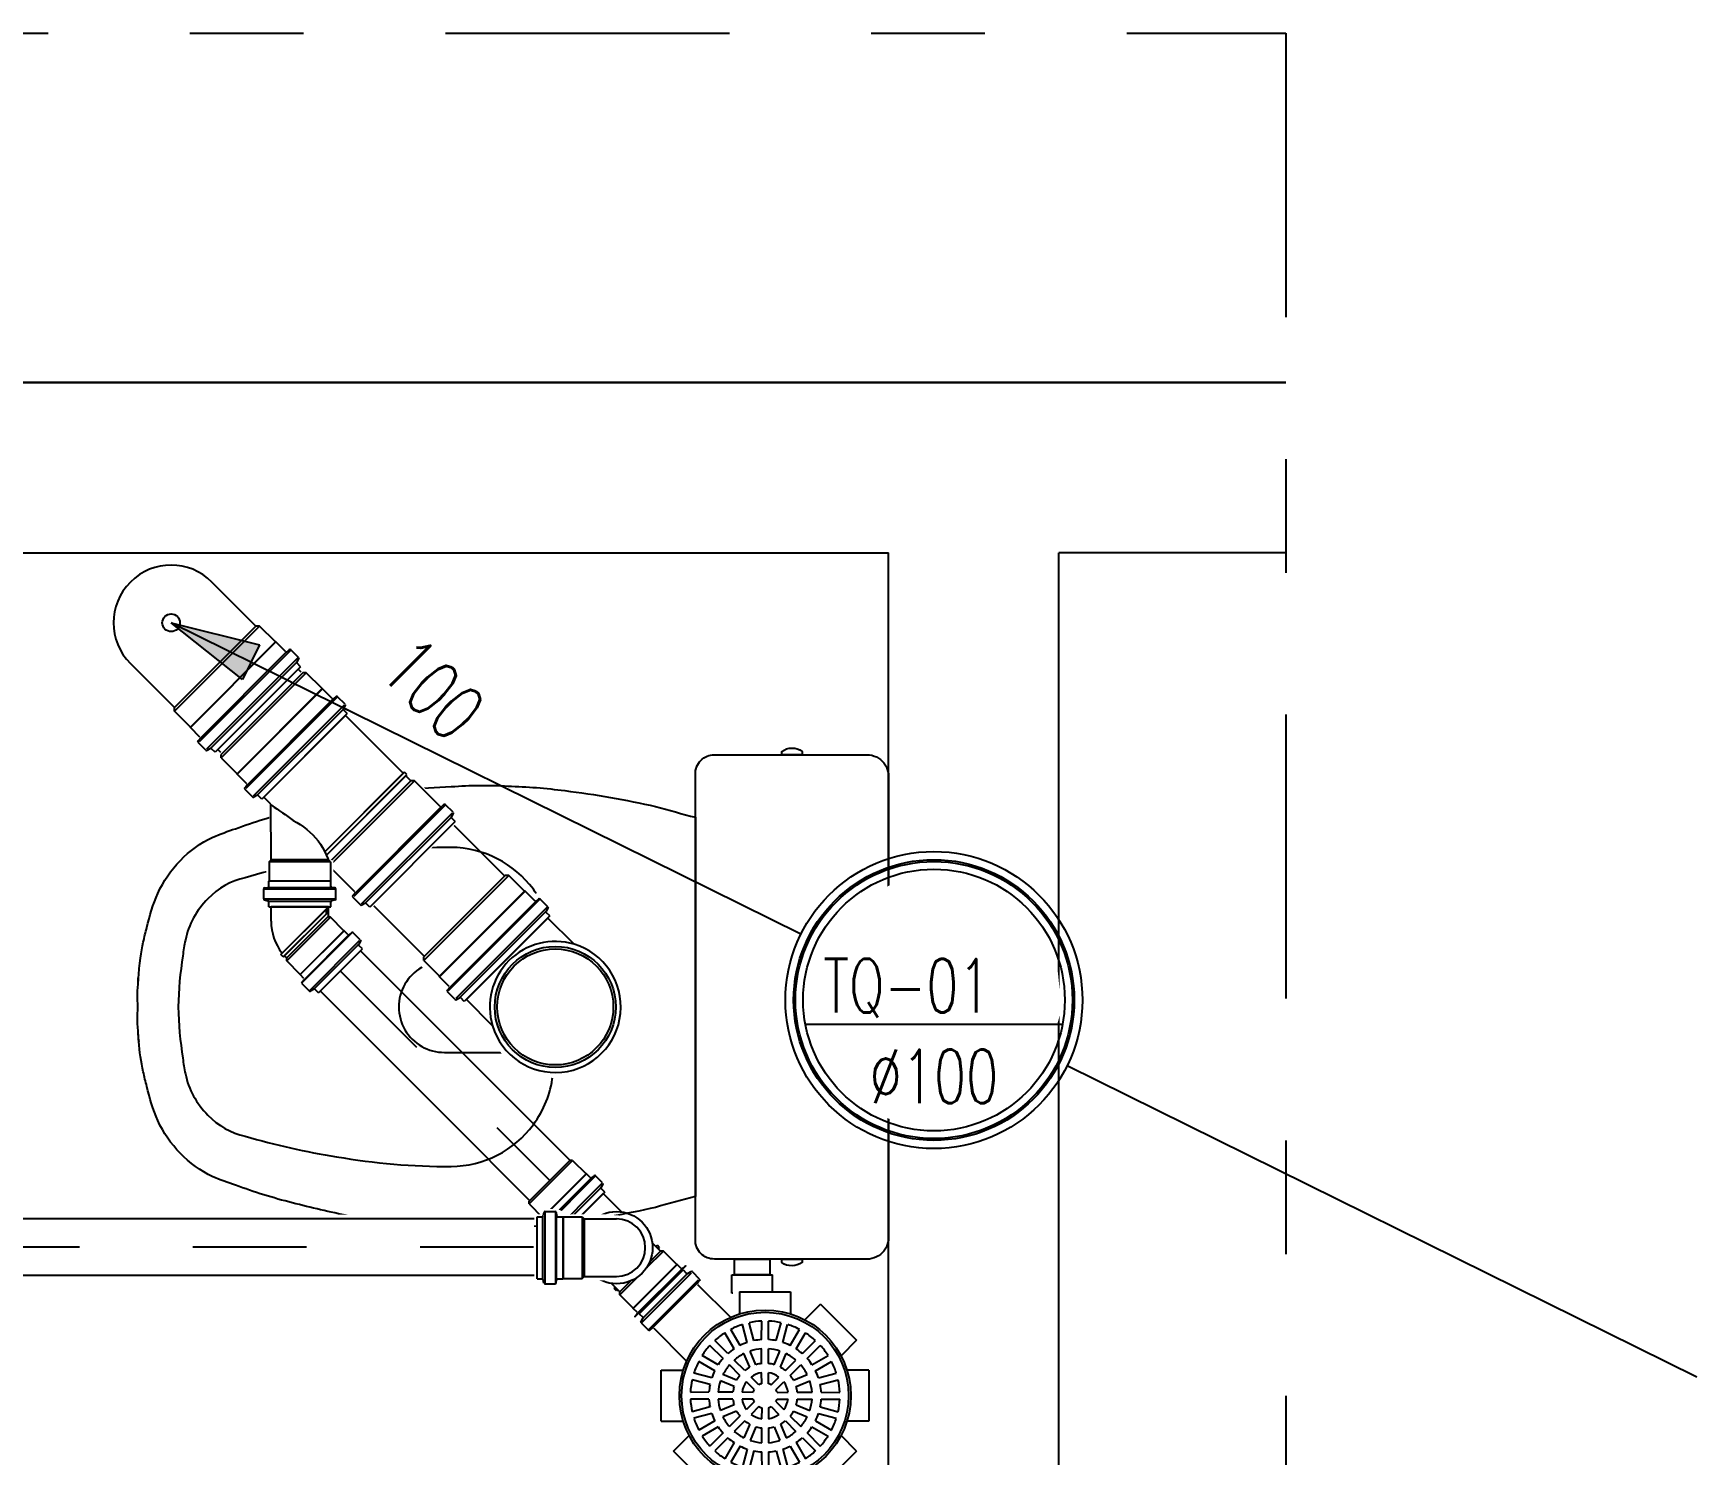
# Model space of a CAD drawing. Header units: inches. Extents: x 542787 to 543192, y 9574025 to 9574373.
# Drawn here: x 542830.142 to 542831.607, y 9574174.814 to 9574176.066 of the extents above; entities that cross this region are included whole.
import ezdxf
from ezdxf.enums import TextEntityAlignment as Align

# ---------------------------------------------------------------- set-up
doc = ezdxf.new("R2010")
doc.units = ezdxf.units.IN
doc.header["$MEASUREMENT"] = 0
doc.linetypes.add('DASHDOT', pattern=[1, 0.5, -0.25, 0, -0.25])
doc.linetypes.add('DASHDOT2', pattern=[0.5, 0.25, -0.125, 0, -0.125])
for name, color, linetype in [('CERCADURA', 7, 'Continuous'), ('EIXO', 8, 'Continuous'), ('I-ARQ', 8, 'Continuous'), ('I-ESGOTO', 6, 'Continuous'), ('I-NORMO_INST', 4, 'Continuous'), ('TINTERNO', 8, 'Continuous')]:
    doc.layers.add(name, color=color, linetype=linetype)
doc.styles.add('125', font='ROMANS.SHX', dxfattribs={"width": 0.7, "height": 0.25})
doc.styles.add('25', font='ROMANS.SHX', dxfattribs={"width": 0.7, "height": 0.05})
doc.styles.add('50', font='ROMANS.SHX', dxfattribs={"width": 0.7, "height": 0.1})

# ---------------------------------------------------------------- blocks, each defined once
blk = doc.blocks.new('*U243')
at = {"color": 2}
blk.add_wipeout([(0.0201, -0.0201), (-0.286, -0.3263), (-0.3263, -0.286), (-0.0201, 0.0201)], dxfattribs=at)
for p, q in [((-0.0177, 0.0177), (-0.3239, -0.2885)), ((0.0177, -0.0177), (-0.2885, -0.3239))]:
    blk.add_line(p, q)
at = {"layer": 'EIXO', "linetype": 'DASHDOT', "ltscale": 0.01}
blk.add_line((0, 0), (-0.3062, -0.3062), dxfattribs=at)
blk = doc.blocks.new('*U153')
at = {"color": 2}
blk.add_wipeout([(0.0582, 0.0104), (0.0542, 0.0099), (0.0524, 0.011), (0.0484, 0.007), (0.047, 0.0084), (0.0331, -0.0055), (0.0245, -0.025), (0.0037, -0.0349), (0.0046, -0.0361), (-0.0004, -0.0411), (-0.0013, -0.0405), (-0.0013, -0.0424), (-0.0131, -0.0543), (-0.0131, -0.0546), (-0.0163, -0.0577), (-0.0154, -0.0588), (-0.0155, -0.0633), (-0.0217, -0.0695), (-0.0257, -0.07), (-0.0275, -0.0689), (-0.0299, -0.0713), (-0.0718, -0.0294), (-0.0695, -0.027), (-0.0705, -0.0252), (-0.07, -0.0212), (-0.0638, -0.015), (-0.0593, -0.0148), (-0.0582, -0.0158), (-0.054, -0.0115), (-0.0538, -0.0117), (-0.0429, -0.0007), (-0.041, -0.0007), (-0.0417, 0.0001), (-0.0366, 0.0051), (-0.0354, 0.0042), (-0.0266, 0.024), (-0.006, 0.0336), (0.0079, 0.0475), (0.0064, 0.0489), (0.0104, 0.0529), (0.0094, 0.0547), (0.0099, 0.0587), (0.0161, 0.0649), (0.0206, 0.0651), (0.0217, 0.0641), (0.0248, 0.0673), (0.0252, 0.0673), (0.037, 0.0791), (0.0398, 0.0775), (0.077, 0.0403), (0.0786, 0.0375), (0.0668, 0.0257), (0.0668, 0.0253), (0.0636, 0.0222), (0.0646, 0.0211), (0.0644, 0.0166)], dxfattribs=at)
for p, q in [((0.038, 0.0768), (0.0261, 0.065)), ((0.038, 0.0768), (0.0405, 0.0768)), ((0.0763, 0.041), (0.0405, 0.0768)), ((0.0116, 0.057), (0.0178, 0.0632)), ((0.062, 0.019), (0.0185, 0.0625)), ((0.0191, 0.0633), (0.0211, 0.0616)), ((0.0225, 0.0617), (0.0258, 0.065)), ((0.0258, 0.065), (0.0261, 0.065)), ((-0.0049, 0.0314), (0.0111, 0.0475)), ((0.0097, 0.0489), (0.0128, 0.052)), ((0.0484, 0.0102), (0.0097, 0.0489)), ((0.0114, 0.0558), (0.0129, 0.0532)), ((0.0558, 0.0128), (0.0123, 0.0563)), ((0.0763, 0.0385), (0.0645, 0.0266)), ((0.0763, 0.0385), (0.0763, 0.041)), ((0.0565, 0.0121), (0.0627, 0.0183)), ((0.0628, 0.0196), (0.0611, 0.0216)), ((0.0612, 0.023), (0.0645, 0.0263)), ((0.0645, 0.0263), (0.0645, 0.0266)), ((-0.0394, -0.003), (-0.0321, 0.0043)), ((-0.0385, -0.0001), (-0.0365, 0.002)), ((-0.0353, 0.0011), (-0.0365, 0.002)), ((0.0309, -0.0044), (0.047, 0.0116)), ((0.0484, 0.0102), (0.0515, 0.0133)), ((0.0553, 0.0119), (0.0527, 0.0134)), ((-0.0538, -0.0149), (-0.042, -0.003)), ((-0.042, -0.003), (-0.0265, -0.0185)), ((-0.042, -0.003), (-0.0394, -0.003)), ((-0.0376, -0.0012), (-0.0385, -0.0001)), ((-0.0702, -0.031), (-0.0671, -0.0279)), ((-0.0685, -0.0241), (-0.067, -0.0267)), ((-0.0683, -0.0229), (-0.0621, -0.0167)), ((-0.0241, -0.0671), (-0.0676, -0.0236)), ((-0.0174, -0.0604), (-0.0609, -0.0169)), ((-0.0608, -0.0166), (-0.0588, -0.0183)), ((-0.0574, -0.0182), (-0.0541, -0.0149)), ((-0.0154, -0.0536), (-0.0541, -0.0149)), ((-0.0541, -0.0149), (-0.0538, -0.0149)), ((-0.0036, -0.0414), (-0.019, -0.026)), ((-0.0315, -0.0697), (-0.0702, -0.031)), ((-0.0154, -0.0533), (-0.0036, -0.0414)), ((-0.0036, -0.0389), (0.0038, -0.0316)), ((-0.0036, -0.0414), (-0.0036, -0.0389)), ((-0.0017, -0.0371), (-0.0006, -0.038)), ((-0.0006, -0.038), (0.0015, -0.036)), ((0.0005, -0.0348), (0.0015, -0.036)), ((-0.0171, -0.0603), (-0.0188, -0.0583)), ((-0.0187, -0.0569), (-0.0154, -0.0536)), ((-0.0154, -0.0536), (-0.0154, -0.0533)), ((-0.0315, -0.0697), (-0.0284, -0.0666)), ((-0.0246, -0.068), (-0.0272, -0.0665)), ((-0.0234, -0.0678), (-0.0172, -0.0616))]:
    blk.add_line(p, q)
at = {"color": 8}
for p, q in [((0.038, 0.0768), (0.0763, 0.0385)), ((0.0605, 0.0223), (0.0218, 0.061)), ((0.0258, 0.065), (0.0645, 0.0263)), ((0.0645, 0.0266), (0.0261, 0.065)), ((0.047, 0.0116), (0.0111, 0.0475)), ((0.052, 0.0138), (0.0133, 0.0525)), ((-0.0394, -0.003), (-0.0298, -0.0127)), ((-0.0279, -0.0661), (-0.0666, -0.0274)), ((-0.0194, -0.0576), (-0.0581, -0.0189)), ((-0.0154, -0.0533), (-0.0538, -0.0149)), ((-0.0036, -0.0389), (-0.0132, -0.0293))]:
    blk.add_line(p, q, dxfattribs=at)
blk.add_lwpolyline([(-0.0072, 0.0298), (-0.0072, 0.0298, 0.174705)], format="xyb")
for radius in [0.0318, 0.0256]:
    blk.add_circle((-0.0006, -0.0001), radius)
blk.add_circle((-0.0006, -0.0001), 0.0273, dxfattribs=at)
for centre, start, end in [((0.0185, 0.0625), 50, 135), ((0.0218, 0.0624), 230, 315), ((0.0123, 0.0563), 135, 210), ((0.0121, 0.0527), 315, 30), ((0.0619, 0.0223), 135, 220), ((0.062, 0.019), 315, 40), ((0.0522, 0.0126), 60, 135), ((0.0558, 0.0128), 240, 315), ((-0.0676, -0.0236), 135, 210), ((-0.0678, -0.0272), 315, 30), ((-0.0614, -0.0174), 50, 135), ((-0.0581, -0.0175), 230, 315), ((-0.018, -0.0576), 135, 220), ((-0.0277, -0.0673), 60, 135), ((-0.0241, -0.0671), 240, 315), ((-0.0179, -0.0609), 315, 40)]:
    blk.add_arc(centre, 0.001, start, end)
blk = doc.blocks.new('*U238')
at = {"color": 2}
blk.add_wipeout([(-0.0403, 0.0403), (0.3005, 0.381), (0.381, 0.3005), (0.0403, -0.0403)], dxfattribs=at)
for p, q in [((-0.0354, 0.0354), (0.3054, 0.3761)), ((0.0354, -0.0354), (0.3761, 0.3054))]:
    blk.add_line(p, q)
at = {"layer": 'EIXO', "linetype": 'DASHDOT', "ltscale": 0.01}
blk.add_line((0, 0), (0.3407, 0.3407), dxfattribs=at)
blk = doc.blocks.new('Cxaclop')
for p, q in [((0.2012, 0), (-0.2012, 0)), ((-0.222, -0.0208), (-0.222, -0.1533)), ((0.222, -0.1533), (0.222, -0.0208)), ((-0.205, -0.17), (0.205, -0.17))]:
    blk.add_line(p, q)
at = {"color": 0, "linetype": 'ByBlock'}
for p, q in [((-0.252, -0.102), (-0.236, -0.102)), ((-0.252, -0.102), (-0.252, -0.138)), ((-0.236, -0.138), (-0.236, -0.102)), ((-0.252, -0.138), (-0.236, -0.138))]:
    blk.add_line(p, q, dxfattribs=at)
for points in [[(-0.2249, -0.076, 0.197763), (-0.2251, -0.0761, 0.15883), (-0.228, -0.0849, 0.161377), (-0.2251, -0.0939, 0.197763), (-0.2249, -0.094), (-0.222, -0.094), (-0.222, -0.076)], [(0.222, -0.076), (0.222, -0.094), (0.2249, -0.094, 0.197763), (0.2251, -0.0939, 0.161404), (0.228, -0.0849, 0.158802), (0.2251, -0.0761, 0.197763), (0.2249, -0.076)]]:
    blk.add_lwpolyline(points, format="xyb", close=True, dxfattribs=at)
blk.add_lwpolyline([(-0.236, -0.1045), (-0.236, -0.1355), (-0.222, -0.1355), (-0.222, -0.1045)], close=True, dxfattribs=at)
for points in [[(-0.167, -0.17, -0.003882), (-0.1765, -0.205, 0.024258), (-0.1905, -0.285, 0.02486), (-0.1945, -0.335, 0.033324), (-0.194, -0.385, 0.02486), (-0.191, -0.425, 0.012268), (-0.184, -0.475, 0.015806), (-0.1725, -0.525, 0.026699), (-0.157, -0.575, 0.021919), (-0.1495, -0.595, 0.174675), (-0.1, -0.6435, 0.045452), (-0.07, -0.653, 0.022856), (-0.0571, -0.6562, 0.041289), (-0.0304, -0.6602, 0.039166), (-0.0247, -0.6606, 0.012899), (-0.0228, -0.6606, 0.04333), (0, -0.661, 0.04333), (0.0228, -0.6606, 0.052091), (0.0304, -0.6602, 0.041289), (0.0571, -0.6562, 0.022856), (0.07, -0.653, 0.045452), (0.1, -0.6435, 0.174675), (0.1495, -0.595, 0.021919), (0.157, -0.575, 0.026699), (0.1725, -0.525, 0.015806), (0.184, -0.475, 0.012268), (0.191, -0.425, 0.02486), (0.194, -0.385, 0.033324), (0.1945, -0.335, 0.02486), (0.1905, -0.285, 0.024258), (0.1765, -0.205, -0.003882), (0.167, -0.17)], [(0.1036, -0.3127, -0.234638), (0.1405, -0.385, -0.044666), (0.1319, -0.486, -0.031515), (0.1138, -0.5665, -0.151063), (0.0952, -0.5993, -0.148094), (0.0588, -0.6192, -0.031073), (0.0451, -0.6214, -0.035055), (0, -0.6255, -0.035055), (-0.0451, -0.6214, -0.031073), (-0.0588, -0.6192, -0.148094), (-0.0952, -0.5993, -0.151063), (-0.1138, -0.5665, -0.031515), (-0.1319, -0.486, -0.044666), (-0.1405, -0.385, -0.234638), (-0.1036, -0.3127, -0.129345), (-0.0608, -0.2956, -0.041331), (0, -0.291, -0.041331), (0.0608, -0.2956, -0.129345)]]:
    blk.add_lwpolyline(points, format="xyb", close=True)
blk.add_lwpolyline([(0.04, -0.326), (0.04, -0.3912, -1.002091), (-0.04, -0.391), (-0.04, -0.326, -0.054282), (0, -0.3216, -0.054282), (0.04, -0.326, 1.56536)], format="xyb", dxfattribs=at)
for centre, radius, start, end in [((-0.2031, -0.0189), 0.019, 84.255, 185.745), ((0.2031, -0.0189), 0.019, 354.255, 95.745), ((-0.2056, -0.1536), 0.0164, 178.7026, 272.174), ((0.2056, -0.1536), 0.0164, 267.826, 1.2974)]:
    blk.add_arc(centre, radius, start, end)
blk = doc.blocks.new('*U231')
at = {"color": 1, "style": '25'}
for tag, flags, p in [('MARCA', 1, (0, -0.1877)), ('QUANT.', 3, (0, -0.2718))]:
    blk.add_attdef(tag, text='', height=0.05, dxfattribs=dict(at, flags=flags)).set_placement(p, align=Align.CENTER)
at = {"color": 2}
blk.add_wipeout([(0.0266, 0.0475), (0.0187, 0.0516), (0.0119, 0.0541), (0.0056, 0.0556), (-0.0025, 0.0566), (-0.0067, 0.0566), (-0.0171, 0.0557), (-0.0239, 0.0525), (-0.0294, 0.0494), (-0.035, 0.0456), (-0.0428, 0.039), (-0.0483, 0.0328), (-0.0543, 0.0255), (-0.0606, 0.0192), (-0.0656, 0.0133), (-0.0747, 0.0042), (-0.0765, 0.0059), (-0.1006, -0.0182), (-0.1037, -0.0151), (-0.1186, -0.03), (-0.1155, -0.0331), (-0.1162, -0.0339), (-0.1162, -0.0342), (-0.1173, -0.0353), (-0.1138, -0.039), (-0.039, -0.1138), (-0.0353, -0.1173), (-0.0342, -0.1162), (-0.0339, -0.1162), (-0.0331, -0.1155), (-0.03, -0.1186), (-0.0151, -0.1037), (-0.0182, -0.1006), (0.0059, -0.0765), (0.0042, -0.0747), (0.0133, -0.0656), (0.0192, -0.0606), (0.0255, -0.0543), (0.0328, -0.0483), (0.039, -0.0428), (0.0456, -0.035), (0.0494, -0.0294), (0.0525, -0.0239), (0.0557, -0.0171), (0.0567, -0.0058), (0.0557, 0.0049), (0.0537, 0.0131), (0.0508, 0.0205), (0.0477, 0.0263), (0.0435, 0.0325), (0.0383, 0.0383), (0.0325, 0.0434)], dxfattribs=at)
for p, q in [((-0.0747, -0.0029), (-0.0359, 0.0359)), ((-0.0918, -0.0169), (-0.0778, -0.0029)), ((-0.0029, -0.0778), (-0.0778, -0.0029)), ((-0.0778, -0.0029), (-0.0747, -0.0029)), ((-0.1121, -0.0305), (-0.1054, -0.0239)), ((-0.0246, -0.1047), (-0.1047, -0.0246)), ((-0.104, -0.0238), (-0.1021, -0.0255)), ((-0.1007, -0.0254), (-0.0922, -0.0169)), ((-0.0169, -0.0922), (-0.0922, -0.0169)), ((-0.0922, -0.0169), (-0.0918, -0.0169)), ((-0.114, -0.0387), (-0.1109, -0.0356)), ((-0.0387, -0.114), (-0.114, -0.0387)), ((-0.1122, -0.0317), (-0.1107, -0.0344)), ((-0.0312, -0.1114), (-0.1114, -0.0312)), ((-0.0029, -0.0747), (0.0359, -0.0359)), ((-0.0169, -0.0918), (-0.0029, -0.0778)), ((-0.0029, -0.0778), (-0.0029, -0.0747)), ((-0.0238, -0.104), (-0.0255, -0.1021)), ((-0.0254, -0.1007), (-0.0169, -0.0922)), ((-0.0169, -0.0922), (-0.0169, -0.0918)), ((-0.0387, -0.114), (-0.0356, -0.1109)), ((-0.0317, -0.1122), (-0.0344, -0.1107)), ((-0.0305, -0.1121), (-0.0239, -0.1054))]:
    blk.add_line(p, q)
for centre, radius, start, end in [((0, 0), 0.0508, 315, 135), ((-0.1047, -0.0246), 0.001, 50, 135), ((-0.1014, -0.0247), 0.001, 230, 315), ((-0.1114, -0.0312), 0.001, 135, 210), ((-0.1116, -0.0349), 0.001, 315, 30), ((-0.0247, -0.1014), 0.001, 135, 220), ((-0.0349, -0.1116), 0.001, 60, 135), ((-0.0312, -0.1114), 0.001, 240, 315), ((-0.0246, -0.1047), 0.001, 315, 40)]:
    blk.add_arc(centre, radius, start, end)
at = {"layer": 'TINTERNO'}
for p, q in [((-0.0029, -0.0747), (-0.0747, -0.0029)), ((-0.026, -0.1014), (-0.1014, -0.026)), ((-0.0169, -0.0918), (-0.0918, -0.0169)), ((-0.035, -0.1103), (-0.1103, -0.035))]:
    blk.add_line(p, q, dxfattribs=at)
at = {"color": 1, "style": '25', "flags": 1}
blk.add_attdef('DESCRICAO', text='', height=0.05, dxfattribs=at).set_placement((0, -0.1085), align=Align.CENTER)
blk = doc.blocks.new('*U194')
at = {"color": 1, "style": '25'}
for tag, flags, p in [('MARCA', 1, (0, -0.1877)), ('QUANT.', 3, (0, -0.2718))]:
    blk.add_attdef(tag, text='', height=0.05, dxfattribs=dict(at, flags=flags)).set_placement(p, align=Align.CENTER)
at = {"color": 2}
blk.add_wipeout([(0.014, 0.1026), (0.0171, 0.0995), (0.0246, 0.1069), (0.0249, 0.1069), (0.0389, 0.1209), (0.0426, 0.1174), (0.1174, 0.0426), (0.1209, 0.0389), (0.1069, 0.0249), (0.1069, 0.0246), (0.0995, 0.0171), (0.1026, 0.014), (0.0877, -0.0009), (0.0846, 0.0022), (0.0801, -0.0023), (0.0783, -0.0006), (0.0596, -0.0193), (0.0571, -0.0259), (0.0542, -0.0315), (0.0478, -0.0405), (0.0408, -0.0475), (0.0347, -0.0522), (0.0253, -0.0573), (0.0126, -0.0614), (0.0029, -0.0626), (-0.0035, -0.0626), (-0.0116, -0.0616), (-0.0179, -0.0601), (-0.0247, -0.0576), (-0.0326, -0.0535), (-0.0385, -0.0494), (-0.0443, -0.0443), (-0.0494, -0.0385), (-0.0537, -0.0323), (-0.0568, -0.0265), (-0.0597, -0.0191), (-0.0617, -0.0109), (-0.0627, -0.0002), (-0.0617, 0.0111), (-0.06, 0.018), (-0.0573, 0.0254), (-0.0541, 0.0316), (-0.0482, 0.04), (-0.0425, 0.046), (-0.0351, 0.0519), (-0.0271, 0.0565), (-0.0193, 0.0596), (-0.0006, 0.0783), (-0.0023, 0.0801), (0.0022, 0.0846), (-0.0009, 0.0877)], dxfattribs=at)
for p, q in [((0.041, 0.1159), (0.027, 0.1019)), ((0.041, 0.1159), (0.0441, 0.1159)), ((0.1159, 0.0441), (0.0441, 0.1159)), ((0.0067, 0.0883), (0.0134, 0.0949)), ((0.0942, 0.0141), (0.0141, 0.0942)), ((0.0148, 0.095), (0.0167, 0.0933)), ((0.0181, 0.0934), (0.0266, 0.1019)), ((0.0266, 0.1019), (0.027, 0.1019)), ((-0.0166, 0.0552), (0.0065, 0.0783)), ((0.0048, 0.0801), (0.0079, 0.0832)), ((0.0801, 0.0048), (0.0048, 0.0801)), ((0.0066, 0.087), (0.0081, 0.0844)), ((0.0875, 0.0074), (0.0074, 0.0875)), ((0.1159, 0.041), (0.1159, 0.0441)), ((0.1019, 0.027), (0.1159, 0.041)), ((0.095, 0.0148), (0.0933, 0.0167)), ((0.0934, 0.0181), (0.1019, 0.0266)), ((0.1019, 0.0266), (0.1019, 0.027)), ((0.0552, -0.0166), (0.0783, 0.0065)), ((0.0801, 0.0048), (0.0832, 0.0079)), ((0.087, 0.0066), (0.0844, 0.0081)), ((0.0883, 0.0067), (0.0949, 0.0134))]:
    blk.add_line(p, q)
blk.add_circle((0, 0), 0.0533)
for centre, radius, start, end in [((0.0074, 0.0875), 0.001, 135, 210), ((0.0141, 0.0942), 0.001, 50, 135), ((0.0174, 0.0941), 0.001, 230, 315), ((0.0072, 0.0839), 0.001, 315, 30), ((0, 0), 0.0577, 106.785, 343.215), ((0, 0), 0.0577, 343.215, 106.785), ((0.0941, 0.0174), 0.001, 135, 220), ((0.0942, 0.0141), 0.001, 315, 40), ((0.0839, 0.0072), 0.001, 60, 135), ((0.0875, 0.0074), 0.001, 240, 315)]:
    blk.add_arc(centre, radius, start, end)
at = {"layer": 'TINTERNO'}
for p, q in [((0.0409, 0.1159), (0.1159, 0.041)), ((0.0927, 0.0174), (0.0174, 0.0927)), ((0.0266, 0.1019), (0.1019, 0.0266)), ((0.027, 0.1019), (0.1019, 0.027)), ((0.0783, 0.0065), (0.0065, 0.0783)), ((0.0838, 0.0085), (0.0085, 0.0838))]:
    blk.add_line(p, q, dxfattribs=at)
blk.add_circle((0, 0), 0.0511, dxfattribs=at)
at = {"color": 1, "style": '25', "flags": 1}
blk.add_attdef('DESCRICAO', text='', height=0.05, dxfattribs=at).set_placement((0, -0.1085), align=Align.CENTER)
blk = doc.blocks.new('A$C57B471C8')
for p, q in [((-0.152, 0.0915), (-0.152, 0.0721)), ((-0.152, 0.0915), (-0.107, 0.0915)), ((-0.107, 0.0915), (-0.107, 0.0721)), ((-0.2101, 0.0488), (-0.1783, 0.0806)), ((-0.1783, 0.0806), (-0.1646, 0.0669)), ((-0.0807, 0.0806), (-0.0944, 0.0669)), ((-0.0807, 0.0806), (-0.0489, 0.0488)), ((-0.2101, 0.0488), (-0.1964, 0.0351)), ((-0.0489, 0.0488), (-0.0626, 0.0351)), ((-0.0168, 0.0309), (-0.0171, 0.0283)), ((-0.0071, 0.0318), (-0.0158, 0.0318)), ((-0.0158, 0.0308), (-0.0158, -0.0308)), ((-0.0071, 0.0308), (-0.0071, -0.0308)), ((-0.0061, 0.0311), (-0.0053, 0.0281)), ((-0.221, -0.0225), (-0.221, 0.0225)), ((-0.221, 0.0225), (-0.2016, 0.0225)), ((-0.0181, 0.0273), (-0.0591, 0.0273)), ((0, 0.0273), (-0.0044, 0.0273)), ((0, 0.0273), (0, -0.0273)), ((-0.221, -0.0225), (-0.2016, -0.0225)), ((-0.0181, -0.0273), (-0.0591, -0.0273)), ((-0.0168, -0.0309), (-0.0171, -0.0283)), ((-0.0061, -0.0311), (-0.0053, -0.0281)), ((0, -0.0273), (-0.0044, -0.0273)), ((-0.2101, -0.0488), (-0.1964, -0.0351)), ((-0.0489, -0.0488), (-0.0626, -0.0351)), ((-0.0071, -0.0318), (-0.0158, -0.0318)), ((-0.1783, -0.0806), (-0.2101, -0.0488)), ((-0.0489, -0.0488), (-0.0807, -0.0806)), ((-0.1783, -0.0806), (-0.1646, -0.0669)), ((-0.152, -0.0915), (-0.152, -0.0721)), ((-0.107, -0.0915), (-0.107, -0.0721)), ((-0.0807, -0.0806), (-0.0944, -0.0669)), ((-0.107, -0.0915), (-0.152, -0.0915))]:
    blk.add_line(p, q)
at = {"color": 8}
for p, q in [((-0.1452, 0.0469), (-0.1494, 0.0627)), ((-0.1394, 0.0485), (-0.1436, 0.0643)), ((-0.1325, 0.0494), (-0.1325, 0.0657)), ((-0.1265, 0.0494), (-0.1265, 0.0657)), ((-0.1196, 0.0485), (-0.1154, 0.0643)), ((-0.1138, 0.0469), (-0.1096, 0.0627)), ((-0.1666, 0.0328), (-0.1781, 0.0444)), ((-0.1623, 0.0371), (-0.1739, 0.0486)), ((-0.1568, 0.0413), (-0.165, 0.0554)), ((-0.1516, 0.0443), (-0.1598, 0.0584)), ((-0.1074, 0.0443), (-0.0992, 0.0584)), ((-0.1022, 0.0413), (-0.094, 0.0554)), ((-0.0967, 0.0371), (-0.0851, 0.0486)), ((-0.0924, 0.0328), (-0.0809, 0.0444)), ((-0.1738, 0.0221), (-0.1879, 0.0303)), ((-0.1708, 0.0273), (-0.1849, 0.0355)), ((-0.1474, 0.0222), (-0.1566, 0.0314)), ((-0.1431, 0.025), (-0.1481, 0.0371)), ((-0.1376, 0.0273), (-0.1426, 0.0394)), ((-0.1325, 0.0283), (-0.1325, 0.0414)), ((-0.1265, 0.0283), (-0.1265, 0.0414)), ((-0.1214, 0.0273), (-0.1164, 0.0394)), ((-0.1159, 0.025), (-0.1109, 0.0371)), ((-0.1116, 0.0222), (-0.1024, 0.0314)), ((-0.0882, 0.0273), (-0.0741, 0.0355)), ((-0.0852, 0.0221), (-0.0711, 0.0303)), ((-0.1764, 0.0157), (-0.1922, 0.0199)), ((-0.1545, 0.0136), (-0.1666, 0.0186)), ((-0.1517, 0.0179), (-0.1609, 0.0271)), ((-0.1349, 0.0096), (-0.1417, 0.0165)), ((-0.1325, 0.0106), (-0.1325, 0.0203)), ((-0.1265, 0.0106), (-0.1265, 0.0203)), ((-0.1241, 0.0096), (-0.1173, 0.0165)), ((-0.1073, 0.0179), (-0.0981, 0.0271)), ((-0.1045, 0.0136), (-0.0924, 0.0186)), ((-0.0826, 0.0157), (-0.0668, 0.0199)), ((-0.0171, 0.0273), (-0.0171, -0.0273)), ((-0.0051, 0.0273), (-0.0051, -0.0273)), ((-0.1789, 0.003), (-0.1952, 0.003)), ((-0.178, 0.0099), (-0.1938, 0.0141)), ((-0.1578, 0.003), (-0.1709, 0.003)), ((-0.1568, 0.0081), (-0.1689, 0.0131)), ((-0.1401, 0.003), (-0.1498, 0.003)), ((-0.1391, 0.0054), (-0.146, 0.0122)), ((-0.1199, 0.0054), (-0.113, 0.0122)), ((-0.1189, 0.003), (-0.1092, 0.003)), ((-0.1022, 0.0081), (-0.0901, 0.0131)), ((-0.1012, 0.003), (-0.0881, 0.003)), ((-0.081, 0.0099), (-0.0652, 0.0141)), ((-0.0801, 0.003), (-0.0638, 0.003)), ((-0.1789, -0.003), (-0.1952, -0.003)), ((-0.178, -0.0099), (-0.1938, -0.0141)), ((-0.1578, -0.003), (-0.1709, -0.003)), ((-0.1568, -0.0081), (-0.1689, -0.0131)), ((-0.1545, -0.0136), (-0.1666, -0.0186)), ((-0.1401, -0.003), (-0.1498, -0.003)), ((-0.1391, -0.0054), (-0.146, -0.0122)), ((-0.1349, -0.0096), (-0.1417, -0.0165)), ((-0.1325, -0.0106), (-0.1325, -0.0203)), ((-0.1265, -0.0106), (-0.1265, -0.0203)), ((-0.1241, -0.0096), (-0.1173, -0.0165)), ((-0.1199, -0.0054), (-0.113, -0.0122)), ((-0.1189, -0.003), (-0.1092, -0.003)), ((-0.1045, -0.0136), (-0.0924, -0.0186)), ((-0.1022, -0.0081), (-0.0901, -0.0131)), ((-0.1012, -0.003), (-0.0881, -0.003)), ((-0.081, -0.0099), (-0.0652, -0.0141)), ((-0.0801, -0.003), (-0.0638, -0.003)), ((-0.1764, -0.0157), (-0.1922, -0.0199)), ((-0.1738, -0.0221), (-0.1879, -0.0303)), ((-0.1708, -0.0273), (-0.1849, -0.0355)), ((-0.1517, -0.0179), (-0.1609, -0.0271)), ((-0.1474, -0.0222), (-0.1566, -0.0314)), ((-0.1431, -0.025), (-0.1481, -0.0371)), ((-0.1376, -0.0273), (-0.1426, -0.0394)), ((-0.1325, -0.0283), (-0.1325, -0.0414)), ((-0.1265, -0.0283), (-0.1265, -0.0414)), ((-0.1214, -0.0273), (-0.1164, -0.0394)), ((-0.1159, -0.025), (-0.1109, -0.0371)), ((-0.1116, -0.0222), (-0.1024, -0.0314)), ((-0.1073, -0.0179), (-0.0981, -0.0271)), ((-0.0882, -0.0273), (-0.0741, -0.0355)), ((-0.0852, -0.0221), (-0.0711, -0.0303)), ((-0.0826, -0.0157), (-0.0668, -0.0199)), ((-0.1666, -0.0328), (-0.1781, -0.0444)), ((-0.1623, -0.0371), (-0.1739, -0.0486)), ((-0.1568, -0.0413), (-0.165, -0.0554)), ((-0.1022, -0.0413), (-0.094, -0.0554)), ((-0.0967, -0.0371), (-0.0851, -0.0486)), ((-0.0924, -0.0328), (-0.0809, -0.0444)), ((-0.1516, -0.0443), (-0.1598, -0.0584)), ((-0.1452, -0.0469), (-0.1494, -0.0627)), ((-0.1394, -0.0485), (-0.1436, -0.0643)), ((-0.1325, -0.0494), (-0.1325, -0.0657)), ((-0.1265, -0.0494), (-0.1265, -0.0657)), ((-0.1196, -0.0485), (-0.1154, -0.0643)), ((-0.1138, -0.0469), (-0.1096, -0.0627)), ((-0.1074, -0.0443), (-0.0992, -0.0584))]:
    blk.add_line(p, q, dxfattribs=at)
blk.add_circle((-0.1295, 0), 0.0755)
blk.add_circle((-0.1295, 0), 0.0735, dxfattribs=at)
for radius, start, end in [(0.0658, 107.6132, 117.3868), (0.0658, 92.6132, 102.3868), (0.0658, 77.6132, 87.3868), (0.0658, 62.6132, 72.3868), (0.0658, 137.6132, 147.3868), (0.0658, 122.6132, 132.3868), (0.0495, 108.4746, 116.5254), (0.0495, 93.4746, 101.5254), (0.0495, 78.4746, 86.5254), (0.0495, 63.4746, 71.5254), (0.0658, 47.6132, 57.3868), (0.0658, 32.6132, 42.3868), (0.0658, 152.6132, 162.3868), (0.0495, 138.4746, 146.5254), (0.0495, 123.4746, 131.5254), (0.0415, 116.6455, 130.8545), (0.0415, 94.1455, 108.3545), (0.0415, 71.6455, 85.8545), (0.0415, 49.1455, 63.3545), (0.0495, 48.4746, 56.5254), (0.0495, 33.4746, 41.5254), (0.0658, 17.6132, 27.3868), (0.0495, 153.4746, 161.5254), (0.0415, 139.1455, 153.3545), (0.0285, 141.0423, 151.4577), (0.0285, 118.5423, 128.9577), (0.0205, 98.415, 126.585), (0.0285, 96.0423, 106.4577), (0.0285, 73.5423, 83.9577), (0.0205, 53.415, 81.585), (0.0285, 51.0423, 61.4577), (0.0285, 28.5423, 38.9577), (0.0415, 26.6455, 40.8545), (0.0495, 18.4746, 26.5254), (0.0658, 167.6132, 177.3868), (0.0495, 168.4746, 176.5254), (0.0415, 161.6455, 175.8545), (0.0285, 163.5423, 173.9577), (0.0205, 143.415, 171.585), (0.011, 150.8266, 164.1734), (0.011, 105.8266, 119.1734), (0.011, 60.8266, 74.1734), (0.011, 15.8266, 29.1734), (0.0205, 8.415, 36.585), (0.0285, 6.0423, 16.4577), (0.0415, 4.1455, 18.3545), (0.0495, 3.4746, 11.5254), (0.0658, 2.6132, 12.3868), (0.0658, 182.6132, 192.3868), (0.0495, 183.4746, 191.5254), (0.0415, 184.1455, 198.3545), (0.0285, 186.0423, 196.4577), (0.0285, 208.5423, 218.9577), (0.0205, 188.415, 216.585), (0.011, 195.8266, 209.1734), (0.011, 240.8266, 254.1734), (0.011, 285.8266, 299.1734), (0.011, 330.8266, 344.1734), (0.0205, 323.415, 351.585), (0.0285, 321.0423, 331.4577), (0.0285, 343.5423, 353.9577), (0.0415, 341.6455, 355.8545), (0.0495, 348.4746, 356.5254), (0.0658, 347.6132, 357.3868), (0.0658, 197.6132, 207.3868), (0.0495, 198.4746, 206.5254), (0.0495, 213.4746, 221.5254), (0.0415, 206.6455, 220.8545), (0.0285, 231.0423, 241.4577), (0.0205, 233.415, 261.585), (0.0285, 253.5423, 263.9577), (0.0205, 278.415, 306.585), (0.0285, 276.0423, 286.4577), (0.0285, 298.5423, 308.9577), (0.0415, 319.1455, 333.3545), (0.0495, 318.4746, 326.5254), (0.0495, 333.4746, 341.5254), (0.0658, 332.6132, 342.3868), (0.0658, 212.6132, 222.3868), (0.0495, 228.4746, 236.5254), (0.0415, 229.1455, 243.3545), (0.0415, 251.6455, 265.8545), (0.0415, 274.1455, 288.3545), (0.0415, 296.6455, 310.8545), (0.0495, 303.4746, 311.5254), (0.0658, 317.6132, 327.3868), (0.0658, 227.6132, 237.3868), (0.0658, 242.6132, 252.3868), (0.0495, 243.4746, 251.5254), (0.0495, 258.4746, 266.5254), (0.0495, 273.4746, 281.5254), (0.0495, 288.4746, 296.5254), (0.0658, 287.6132, 297.3868), (0.0658, 302.6132, 312.3868), (0.0658, 257.6132, 267.3868), (0.0658, 272.6132, 282.3868)]:
    blk.add_arc((-0.1295, 0), radius, start, end, dxfattribs=at)
for centre, start, end in [((-0.0158, 0.0308), 90, 175), ((-0.0071, 0.0308), 15, 90), ((-0.0181, 0.0284), 270, 355), ((-0.0044, 0.0284), 195, 270), ((-0.0181, -0.0284), 5, 90), ((-0.0044, -0.0284), 90, 165), ((-0.0158, -0.0308), 185, 270), ((-0.0071, -0.0308), 270, 345)]:
    blk.add_arc(centre, 0.001, start, end)
blk = doc.blocks.new('*U112')
at = {"color": 1, "style": '25'}
for tag, flags, p in [('MARCA', 1, (0, -0.1877)), ('QUANT.', 3, (0, -0.2718))]:
    blk.add_attdef(tag, text='', height=0.05, dxfattribs=dict(at, flags=flags)).set_placement(p, align=Align.CENTER)
at = {"color": 2}
blk.add_wipeout([(-0.0283, -0.0915), (-0.0283, -0.0762), (-0.0339, -0.0739), (-0.0447, -0.0847), (-0.0847, -0.0447), (-0.0739, -0.0339), (-0.0762, -0.0283), (-0.0915, -0.0283), (-0.0915, 0.0283), (-0.0762, 0.0283), (-0.0739, 0.0339), (-0.0847, 0.0447), (-0.0447, 0.0847), (-0.0339, 0.0739), (-0.0283, 0.0762), (-0.0283, 0.0915), (0.0283, 0.0915), (0.0283, 0.0762), (0.029, 0.076), (0.0538, 0.1007), (0.0539, 0.1047), (0.0662, 0.117), (0.1171, 0.066), (0.1049, 0.0538), (0.1007, 0.0538), (0.076, 0.029), (0.0762, 0.0283), (0.0915, 0.0283), (0.0915, -0.0283), (0.0762, -0.0283), (0.0739, -0.0339), (0.0847, -0.0447), (0.0447, -0.0847), (0.0339, -0.0739), (0.0283, -0.0762), (0.0283, -0.0915)], dxfattribs=at)
at = {"color": 2, "rotation": 45.00000000000993}
blk.add_blockref('A$C57B471C8', (0.0916, 0.0915), dxfattribs=at)
at = {"color": 2}
blk.add_wipeout([(-0.0283, -0.0915), (-0.0283, -0.0762), (-0.0339, -0.0739), (-0.0447, -0.0847), (-0.0847, -0.0447), (-0.0739, -0.0339), (-0.0762, -0.0283), (-0.0915, -0.0283), (-0.0915, 0.0283), (-0.0762, 0.0283), (-0.0739, 0.0339), (-0.0847, 0.0447), (-0.0447, 0.0847), (-0.0339, 0.0739), (-0.0283, 0.0762), (-0.0283, 0.0915), (0.0283, 0.0915), (0.0283, 0.0762), (0.029, 0.076), (0.0538, 0.1007), (0.0539, 0.1047), (0.0662, 0.117), (0.1171, 0.066), (0.1049, 0.0538), (0.1007, 0.0538), (0.076, 0.029), (0.0762, 0.0283), (0.0915, 0.0283), (0.0915, -0.0283), (0.0762, -0.0283), (0.0739, -0.0339), (0.0847, -0.0447), (0.0447, -0.0847), (0.0339, -0.0739), (0.0283, -0.0762), (0.0283, -0.0915)], dxfattribs=at)
at = {"color": 2, "rotation": 45.00000000000993}
blk.add_blockref('A$C57B471C8', (0.0916, 0.0915), dxfattribs=at)
at = {"color": 1, "style": '25', "flags": 1}
blk.add_attdef('DESCRICAO', text='', height=0.05, dxfattribs=at).set_placement((0, -0.1085), align=Align.CENTER)
blk = doc.blocks.new('*U186')
at = {"color": 1, "style": '25'}
for tag, flags, p in [('DESCRICAO', 1, (0, -0.1085)), ('MARCA', 1, (0, -0.1877)), ('QUANT.', 3, (0, -0.2718))]:
    blk.add_attdef(tag, text='', height=0.05, dxfattribs=dict(at, flags=flags)).set_placement(p, align=Align.CENTER)
at = {"color": 2}
blk.add_wipeout([(-0.0245, -0.0287), (-0.0413, -0.0294), (-0.0514, -0.034), (-0.0656, -0.034), (-0.0656, -0.0294), (-0.07, -0.0294), (-0.07, 0), (-0.07, 0.0294), (-0.0661, 0.0294), (-0.0661, 0.034), (-0.0519, 0.034), (-0.0417, 0.0292), (-0.0182, 0.0297), (-0.0088, 0.0292), (0.01, 0.0277), (0.0196, 0.0239), (0.0234, 0.0192), (0.0273, 0.0124), (0.0297, 0.006), (0.0291, -0.0054), (0.0264, -0.0148), (0.0214, -0.0211), (0.0129, -0.0258), (0.0036, -0.0287), (-0.0055, -0.0287)], dxfattribs=at)
for p, q in [((-0.0639, 0.0311), (-0.0647, 0.0281)), ((-0.0629, 0.0318), (-0.0542, 0.0318)), ((-0.0629, -0.0308), (-0.0629, 0.0308)), ((-0.0534, -0.0308), (-0.0534, 0.0308)), ((-0.0532, 0.0309), (-0.0529, 0.0283)), ((-0.07, -0.0274), (-0.07, 0.0273)), ((-0.07, 0.0273), (-0.0656, 0.0273)), ((-0.0519, 0.0273), (-0.0473, 0.0273)), ((-0.0473, 0.0273), (-0.0471, 0.0271)), ((-0.0471, 0.0271), (-0.0303, 0.0271)), ((-0.0471, 0.0271), (-0.0471, -0.0272)), ((-0.0303, 0.0271), (-0.0303, -0.0272)), ((-0.0303, 0.0271), (-0.0285, 0.0253)), ((-0.0285, 0.0253), (0, 0.0253)), ((-0.07, -0.0274), (-0.0656, -0.0274)), ((-0.0639, -0.0311), (-0.0647, -0.0281)), ((-0.0532, -0.0309), (-0.0529, -0.0283)), ((-0.0519, -0.0274), (-0.0473, -0.0274)), ((-0.0473, -0.0274), (-0.0471, -0.0272)), ((-0.0471, -0.0272), (-0.0303, -0.0272)), ((-0.0303, -0.0272), (-0.0285, -0.0254)), ((-0.0285, -0.0254), (0, -0.0254)), ((-0.0629, -0.0318), (-0.0542, -0.0318))]:
    blk.add_line(p, q)
at = {"color": 8}
for p, q in [((-0.0649, -0.0274), (-0.0649, 0.0273)), ((-0.0529, -0.0274), (-0.0529, 0.0273)), ((-0.0473, 0.0273), (-0.0473, -0.0274)), ((-0.0285, 0.0253), (-0.0285, -0.0254))]:
    blk.add_line(p, q, dxfattribs=at)
for centre, radius, start, end in [((-0.0629, 0.0308), 0.001, 90, 165), ((-0.0542, 0.0308), 0.001, 5, 90), ((-0.0656, 0.0283), 0.001, 270, 345), ((-0.0519, 0.0283), 0.001, 185, 270), ((0, 0), 0.0254, 270, 90), ((-0.0656, -0.0284), 0.001, 15, 90), ((-0.0519, -0.0284), 0.001, 90, 175), ((-0.0629, -0.0308), 0.001, 195, 270), ((-0.0542, -0.0308), 0.001, 270, 355)]:
    blk.add_arc(centre, radius, start, end)
blk = doc.blocks.new('JU10050')
at = {"color": 2}
blk.add_wipeout([(-0.0258, 0.0546), (-0.0256, 0.0549), (-0.0134, 0.0549), (-0.013, 0.0593), (0.0009, 0.0593), (0.002, 0.0549), (0.0076, 0.0549), (0.0076, 0.0524), (0.0765, 0.0524), (0.0766, 0.0539), (0.0825, 0.0539), (0.0827, 0.0524), (0.0867, 0.0524), (0.0892, 0.0549), (0.1211, 0.0549), (0.1215, 0.0593), (0.1354, 0.0593), (0.1365, 0.0549), (0.1421, 0.0549), (0.1421, -0.0549), (0.1365, -0.0549), (0.1354, -0.0593), (0.1215, -0.0593), (0.1211, -0.0549), (0.0959, -0.0549), (0.1042, -0.0632), (0.1076, -0.0603), (0.1169, -0.0697), (0.1146, -0.0736), (0.1185, -0.0775), (0.0775, -0.1185), (0.0736, -0.1146), (0.0697, -0.1169), (0.0603, -0.1076), (0.0632, -0.1042), (0.0479, -0.0889), (0.0479, -0.0861), (0.0143, -0.0524), (0.0076, -0.0524), (0.0076, -0.0549), (0.002, -0.0549), (0.0009, -0.0593), (-0.013, -0.0593), (-0.0134, -0.0549), (-0.0256, -0.0549), (-0.0258, -0.0546), (-0.0456, -0.0546), (-0.0487, -0.0515), (-0.0487, 0.0515), (-0.0456, 0.0546)], dxfattribs=at)
for p, q in [((-0.0449, 0.053), (-0.0471, 0.0508)), ((-0.0471, 0.0508), (-0.0471, -0.0508)), ((-0.0252, 0.053), (-0.0449, 0.053)), ((-0.0249, 0.0532), (-0.0252, 0.053)), ((-0.0128, 0.0532), (-0.0249, 0.0532)), ((-0.0116, 0.0567), (-0.0118, 0.0542)), ((-0.0012, 0.0576), (-0.0106, 0.0576)), ((-0.0106, 0.0566), (-0.0106, -0.0567)), ((-0.0012, 0.0566), (-0.0012, -0.0567)), ((-0.0002, 0.0569), (0.0006, 0.054)), ((0.006, 0.0532), (0.0016, 0.0532)), ((0.006, 0.0532), (0.006, -0.0533)), ((0.078, 0.0508), (0.006, 0.0508)), ((0.078, 0.0508), (0.0781, 0.0523)), ((0.078, -0.0469), (0.078, 0.0508)), ((0.0781, -0.0469), (0.0781, 0.0523)), ((0.0811, 0.0523), (0.0781, 0.0523)), ((0.0811, -0.0479), (0.0811, 0.0523)), ((0.0812, 0.0508), (0.0811, 0.0523)), ((0.0812, -0.048), (0.0812, 0.0508)), ((0.0874, 0.0508), (0.0812, 0.0508)), ((0.0898, 0.0532), (0.0874, 0.0508)), ((0.0898, -0.0518), (0.0898, 0.0532)), ((0.1217, 0.0532), (0.0898, 0.0532)), ((0.1229, 0.0567), (0.1227, 0.0542)), ((0.1333, 0.0576), (0.1239, 0.0576)), ((0.1239, 0.0566), (0.1239, -0.0567)), ((0.1333, 0.0566), (0.1333, -0.0567)), ((0.1343, 0.0569), (0.1351, 0.054)), ((0.1405, 0.0532), (0.1361, 0.0532)), ((0.1405, 0.0532), (0.1405, -0.0533)), ((-0.0449, -0.053), (-0.0471, -0.0508)), ((-0.0449, -0.053), (-0.0252, -0.053)), ((-0.0249, -0.0533), (-0.0252, -0.053)), ((-0.0128, -0.0533), (-0.0249, -0.0533)), ((-0.0116, -0.0567), (-0.0118, -0.0542)), ((-0.0012, -0.0577), (-0.0106, -0.0577)), ((-0.0002, -0.0569), (0.0006, -0.054)), ((0.006, -0.0533), (0.0016, -0.0533)), ((0.0149, -0.0508), (0.006, -0.0508)), ((0.0496, -0.0854), (0.0149, -0.0508)), ((0.0496, -0.0883), (0.0873, -0.0505)), ((0.1034, -0.0648), (0.0936, -0.055)), ((0.1217, -0.0533), (0.0943, -0.0533)), ((0.1229, -0.0567), (0.1227, -0.0542)), ((0.1333, -0.0577), (0.1239, -0.0577)), ((0.1343, -0.0569), (0.1351, -0.054)), ((0.1405, -0.0533), (0.1361, -0.0533)), ((0.1069, -0.0634), (0.0634, -0.1069)), ((0.1136, -0.0701), (0.0701, -0.1136)), ((0.1068, -0.0631), (0.1048, -0.0648)), ((0.1144, -0.0694), (0.1082, -0.0632)), ((0.1145, -0.0706), (0.113, -0.0733)), ((0.0496, -0.0883), (0.0496, -0.0854)), ((0.1162, -0.0775), (0.0775, -0.1162)), ((0.1162, -0.0775), (0.1131, -0.0745)), ((0.0648, -0.1034), (0.0496, -0.0883)), ((0.0631, -0.1068), (0.0648, -0.1048)), ((0.0694, -0.1144), (0.0632, -0.1082)), ((0.0706, -0.1145), (0.0733, -0.113)), ((0.0775, -0.1162), (0.0745, -0.1131))]:
    blk.add_line(p, q)
at = {"color": 8}
for p, q in [((-0.0449, -0.053), (-0.0449, 0.053)), ((-0.0252, -0.053), (-0.0252, 0.053)), ((-0.0249, -0.0533), (-0.0249, 0.0532)), ((-0.0119, 0.0532), (-0.0119, -0.0533)), ((0.0008, 0.0532), (0.0008, -0.0533)), ((0.006, 0.0508), (0.006, -0.0508)), ((0.0874, -0.0506), (0.0874, 0.0508)), ((0.1226, 0.0532), (0.1226, -0.0533)), ((0.1353, 0.0532), (0.1353, -0.0533)), ((0.0853, -0.0496), (0.0496, -0.0854)), ((0.1041, -0.0654), (0.0654, -0.1041)), ((0.1126, -0.0739), (0.0739, -0.1126))]:
    blk.add_line(p, q, dxfattribs=at)
blk.add_lwpolyline([(0.0158, -0.0512, -0.013476), (0.0389, -0.0471, -0.106485), (0.0672, -0.0442, -0.09207), (0.0935, -0.0538, -0.112954)], format="xyb")
blk.add_lwpolyline([(0.0874, -0.0506), (0.0874, -0.0504), (0.0873, -0.0505, -0.000362)], format="xyb", close=True)
for centre, start, end in [((-0.0128, 0.0542), 270, 355), ((-0.0106, 0.0566), 90, 175), ((-0.0012, 0.0566), 15, 90), ((0.0016, 0.0542), 195, 270), ((0.1217, 0.0542), 270, 355), ((0.1239, 0.0566), 90, 175), ((0.1333, 0.0566), 15, 90), ((0.1361, 0.0542), 195, 270), ((-0.0128, -0.0543), 5, 90), ((-0.0106, -0.0567), 185, 270), ((-0.0012, -0.0567), 270, 345), ((0.0016, -0.0543), 90, 165), ((0.0149, -0.0518), 34.2682, 90), ((0.0943, -0.0543), 90, 225), ((0.1217, -0.0543), 5, 90), ((0.1239, -0.0567), 185, 270), ((0.1333, -0.0567), 270, 345), ((0.1361, -0.0543), 90, 165), ((0.1041, -0.0641), 225, 310), ((0.1074, -0.0639), 45, 130), ((0.1136, -0.0701), 330, 45), ((0.1138, -0.0738), 150, 225), ((0.0639, -0.1074), 140, 225), ((0.0641, -0.1041), 320, 45), ((0.0701, -0.1136), 225, 300), ((0.0738, -0.1138), 45, 120)]:
    blk.add_arc(centre, 0.001, start, end)
blk = doc.blocks.new('*U151')
at = {"color": 2}
blk.add_wipeout([(0.0299, 0.0181), (0.0299, 0.0238), (0.0343, 0.025), (0.0343, 0.0397), (0.0299, 0.0401), (0.0299, 0.0444), (0.0296, 0.0446), (0.0296, 0.0614), (0.0264, 0.0621), (-0.0264, 0.0621), (-0.0296, 0.0614), (-0.0296, 0.0446), (-0.0299, 0.0444), (-0.0299, 0.0401), (-0.0343, 0.0397), (-0.0343, 0.025), (-0.0299, 0.0238), (-0.0299, 0.0181), (-0.0279, 0.0181), (-0.0293, 0.0081), (-0.0291, -0.0004), (-0.0277, -0.0073), (-0.0244, -0.0133), (-0.0188, -0.0201), (-0.02, -0.0215), (-0.0147, -0.0269), (-0.0141, -0.0264), (-0.0141, -0.0279), (-0.0022, -0.0398), (-0.0022, -0.0401), (0.0009, -0.0431), (-0.002, -0.0466), (0.0084, -0.057), (0.0124, -0.0547), (0.0147, -0.0569), (0.0569, -0.0147), (0.0547, -0.0124), (0.057, -0.0084), (0.0466, 0.002), (0.0431, -0.0009), (0.0401, 0.0022), (0.0398, 0.0022), (0.0279, 0.0141), (0.0279, 0.0141), (0.0279, 0.0181)], dxfattribs=at)
for p, q in [((-0.0271, 0.0603), (-0.0253, 0.0621)), ((-0.0271, 0.0603), (-0.0271, 0.0436)), ((-0.0253, 0.0621), (0.0254, 0.0621)), ((0.0271, 0.0603), (0.0254, 0.0621)), ((0.0271, 0.0603), (0.0271, 0.0436)), ((-0.0318, 0.0277), (-0.0318, 0.0364)), ((-0.0309, 0.0374), (-0.0283, 0.0377)), ((-0.0308, 0.0364), (0.0308, 0.0364)), ((-0.0273, 0.0433), (-0.0271, 0.0436)), ((-0.0273, 0.0387), (-0.0273, 0.0433)), ((0.0274, 0.0433), (0.0271, 0.0436)), ((0.0274, 0.0387), (0.0274, 0.0433)), ((0.0309, 0.0374), (0.0283, 0.0377)), ((0.0318, 0.0277), (0.0318, 0.0364)), ((-0.0311, 0.0267), (-0.0281, 0.0259)), ((-0.0308, 0.0277), (0.0308, 0.0277)), ((-0.0273, 0.0206), (-0.0273, 0.025)), ((-0.0273, 0.0206), (0.0274, 0.0206)), ((-0.0253, 0.0081), (-0.0253, 0.0206)), ((-0.0166, -0.0214), (0.0234, 0.0186)), ((0.0234, 0.0186), (0.0252, 0.0206)), ((0.0234, 0.0144), (0.0234, 0.0186)), ((0.0234, 0.0144), (0.0254, 0.0162)), ((0.0254, 0.0125), (0.0254, 0.0206)), ((0.0274, 0.0206), (0.0274, 0.025)), ((0.0311, 0.0267), (0.0281, 0.0259)), ((-0.0145, -0.0235), (0.0234, 0.0144)), ((-0.0115, -0.0269), (0.0269, 0.0115)), ((0.0269, 0.0115), (0.0264, 0.0115)), ((0.0388, -0.0004), (0.0269, 0.0115)), ((0.0023, -0.0458), (0.0458, -0.0023)), ((0.009, -0.0526), (0.0526, -0.009)), ((0.039, -0.0004), (0.0388, -0.0004)), ((0.0423, -0.0037), (0.039, -0.0004)), ((0.0457, -0.002), (0.0437, -0.0037)), ((0.0533, -0.0083), (0.0471, -0.0021)), ((0.0534, -0.0095), (0.0519, -0.0122)), ((0.0551, -0.0164), (0.052, -0.0134)), ((-0.0156, -0.0202), (-0.0166, -0.0214)), ((-0.0145, -0.0235), (-0.0166, -0.0214)), ((-0.0134, -0.0225), (-0.0145, -0.0235)), ((-0.0115, -0.0243), (-0.0134, -0.0225)), ((-0.0115, -0.0269), (-0.0115, -0.0243)), ((0.0004, -0.0388), (-0.0115, -0.0269)), ((0.0164, -0.0551), (0.0551, -0.0164)), ((0.0004, -0.039), (0.0004, -0.0388)), ((0.0037, -0.0423), (0.0004, -0.039)), ((0.002, -0.0457), (0.0037, -0.0437)), ((0.0083, -0.0533), (0.0021, -0.0471)), ((0.0095, -0.0534), (0.0122, -0.0519)), ((0.0164, -0.0551), (0.0134, -0.052))]:
    blk.add_line(p, q)
at = {"color": 8}
for p, q in [((0.0271, 0.0603), (-0.0271, 0.0603)), ((0.0274, 0.0433), (-0.0273, 0.0433)), ((-0.0273, 0.0377), (0.0274, 0.0377)), ((-0.0271, 0.0436), (0.0271, 0.0436)), ((-0.0273, 0.0257), (0.0274, 0.0257)), ((0.0254, 0.0206), (-0.0253, 0.0206)), ((-0.0156, -0.0202), (0.0252, 0.0206)), ((-0.0134, -0.0225), (0.0254, 0.0162)), ((-0.0115, -0.0243), (0.0254, 0.0125)), ((0.0004, -0.039), (0.039, -0.0004)), ((0.0004, -0.0388), (0.0388, -0.0004)), ((0.0043, -0.043), (0.043, -0.0043)), ((0.0128, -0.0515), (0.0515, -0.0128))]:
    blk.add_line(p, q, dxfattribs=at)
for centre, radius, start, end in [((-0.0308, 0.0364), 0.001, 95, 180), ((-0.0283, 0.0387), 0.001, 275, 0), ((0.0284, 0.0387), 0.001, 180, 265), ((0.0308, 0.0364), 0.001, 0, 85), ((-0.0308, 0.0277), 0.001, 180, 255), ((-0.0283, 0.025), 0.001, 0, 75), ((0.0284, 0.025), 0.001, 105, 180), ((0.0308, 0.0277), 0.001, 285, 0), ((0.022, 0.0085), 0.0473, 180.4442, 217.3977), ((0.0264, 0.0125), 0.001, 180, 270), ((0.0431, -0.003), 0.001, 225, 310), ((0.0464, -0.0028), 0.001, 45, 130), ((0.0527, -0.0127), 0.001, 150, 225), ((0.0526, -0.009), 0.001, 330, 45), ((0.003, -0.0431), 0.001, 320, 45), ((0.0028, -0.0464), 0.001, 140, 225), ((0.009, -0.0526), 0.001, 225, 300), ((0.0127, -0.0527), 0.001, 45, 120)]:
    blk.add_arc(centre, radius, start, end)
blk = doc.blocks.new('*U181')
at = {"color": 2}
blk.add_wipeout([(0.0285, 0), (0.0285, -0.9005), (-0.0285, -0.9005), (-0.0285, 0)], dxfattribs=at)
for p, q in [((-0.025, 0), (-0.025, -0.9005)), ((0.025, 0), (0.025, -0.9005))]:
    blk.add_line(p, q)
at = {"layer": 'EIXO', "linetype": 'DASHDOT', "ltscale": 0.01}
blk.add_line((0, 0), (0, -0.9005), dxfattribs=at)
blk = doc.blocks.new('*U319')
for p, q in [((-0.023441, -0.007928), (0, 0)), ((-0.003189, -0.000359), (0, 0)), ((0, 0), (-0.002753, -0.001651)), ((-0.002753, -0.001651), (-0.003189, -0.000359)), ((-0.056793, -0.019207), (-0.033352, -0.01128))]:
    blk.add_line(p, q)
for centre, radius in [((0, 0), 0.000311), ((-0.028397, -0.009604), 0.004878)]:
    blk.add_circle(centre, radius)
at = {"color": 8}
blk.add_circle((-0.028397, -0.009604), 0.005231, dxfattribs=at)
blk.add_solid([(-0.002753, -0.001651), (-0.003189, -0.000359), (0, 0)])
blk = doc.blocks.new('BOLA')
at = {"style": '50', "width": 0.7, "flags": 1}
blk.add_attdef('ALTUARA', text='', height=0.002, dxfattribs=at).set_placement((0.00026, -0.007526), align=Align.CENTER)
at = {"color": 2}
blk.add_wipeout([(-0.003431, 0.003307), (-0.000897, 0.004686), (0.001845, 0.004422), (0.003566, 0.003136), (0.004587, 0.001341), (0.004757, -0.000322), (0.004228, -0.002231), (0.002999, -0.003724), (0.001108, -0.004707), (-0.000878, -0.004726), (-0.00258, -0.004083), (-0.003431, -0.003327), (-0.004508, -0.001702), (-0.004792, -0.000077), (-0.004527, 0.001624)], dxfattribs=at)
at = {"color": 8}
blk.add_line((-0.004793, -0.000905), (0.004793, -0.000905), dxfattribs=at)
blk.add_circle((0, 0), 0.005231, dxfattribs=at)
blk.add_circle((0, 0), 0.004878)
at = {"style": '50', "width": 0.7}
blk.add_attdef('NAF', (-0.004127, -0.000465), '', height=0.002, dxfattribs=at)
blk.add_attdef('NU', text='', height=0.002, dxfattribs=at).set_placement((0, -0.003846), align=Align.CENTER)

msp = doc.modelspace()

# ---------------------------------------------------------------- linework, layer by layer
at = {"layer": 'I-ARQ'}
for p, q in [((542829.3048, 9574175.7587), (542831.245, 9574175.7587)), ((542831.245, 9574175.7587), (542829.3048, 9574175.7587)), ((542829.6074, 9574175.6087), (542830.8949, 9574175.6087)), ((542830.8949, 9574174.1087), (542830.8949, 9574175.6087)), ((542831.245, 9574175.6087), (542831.0449, 9574175.6087)), ((542831.0449, 9574173.6587), (542831.0449, 9574175.6087))]:
    msp.add_line(p, q, dxfattribs=at)

# ---------------------------------------------------------------- block references
at = {"layer": 'I-ESGOTO', "rotation": 90}
msp.add_blockref('*U243', (542830.4086, 9574175.244), dxfattribs=at)

# ---------------------------------------------------------------- next in the draw order: block references
at = {"layer": 'I-ESGOTO', "color": 2, "rotation": 90}
msp.add_blockref('*U238', (542830.604, 9574175.2063), dxfattribs=at)
at = {"layer": 'I-ESGOTO', "rotation": 90}
msp.add_blockref('*U153', (542830.6553, 9574174.9973), dxfattribs=at)

# ---------------------------------------------------------------- next in the draw order: block references
at = {"layer": 'I-ARQ', "xscale": -1, "rotation": 270}
msp.add_blockref('Cxaclop', (542830.8949, 9574175.2087), dxfattribs=at)

# ---------------------------------------------------------------- next in the draw order: block references
at = {"layer": 'I-ESGOTO', "color": 2, "rotation": 90}
for name, p in [('*U231', (542830.2632, 9574175.547)), ('*U194', (542830.6015, 9574175.2087))]:
    msp.add_blockref(name, p, dxfattribs=at)
at = {"layer": 'I-ESGOTO', "rotation": 90}
msp.add_blockref('*U112', (542830.7862, 9574174.8663), dxfattribs=at)

# ---------------------------------------------------------------- next in the draw order: block references
at = {"layer": 'I-ESGOTO', "rotation": 315}
msp.add_blockref('JU10050', (542830.3765, 9574175.4337), dxfattribs=at)
at = {"layer": 'I-ESGOTO'}
msp.add_blockref('*U186', (542830.6554, 9574174.9967), dxfattribs=at)

# ---------------------------------------------------------------- next in the draw order: block references
msp.add_blockref('*U151', (542830.3765, 9574175.2762), dxfattribs=at)
at = {"layer": 'I-ESGOTO', "rotation": 90}
msp.add_blockref('*U181', (542829.6824, 9574174.9974), dxfattribs=at)

# ---------------------------------------------------------------- next in the draw order: texts
at = {"layer": 'I-NORMO_INST', "style": '125', "width": 0.7}
msp.add_text('100', height=0.05, rotation=315, dxfattribs=at).set_placement((542830.4443, 9574175.5031))

# ---------------------------------------------------------------- next in the draw order: block references
at = {"layer": 'I-NORMO_INST', "xscale": 25, "yscale": 25, "zscale": 25, "rotation": 134.9999999999999}
msp.add_blockref('*U319', (542830.2632, 9574175.547), dxfattribs=at)

# ---------------------------------------------------------------- next in the draw order: block references
at = {"layer": 'I-NORMO_INST', "xscale": 23.62204724409449, "yscale": 23.62204724409449, "zscale": 23.62204724409449}
msp.add_blockref('BOLA', (542830.935, 9574175.2148), dxfattribs=at).add_auto_attribs({'NAF': 'TQ-01', 'NU': '%%c100'})

# ---------------------------------------------------------------- next in the draw order: linework, layer by layer
at = {"layer": 'CERCADURA', "color": 9, "linetype": 'DASHDOT2'}
msp.add_lwpolyline([(542829.3048, 9574176.0661), (542831.245, 9574176.0661), (542831.245, 9574173.7441), (542829.3048, 9574173.7441)], close=True, dxfattribs=at)

doc.saveas('drawing.dxf')
